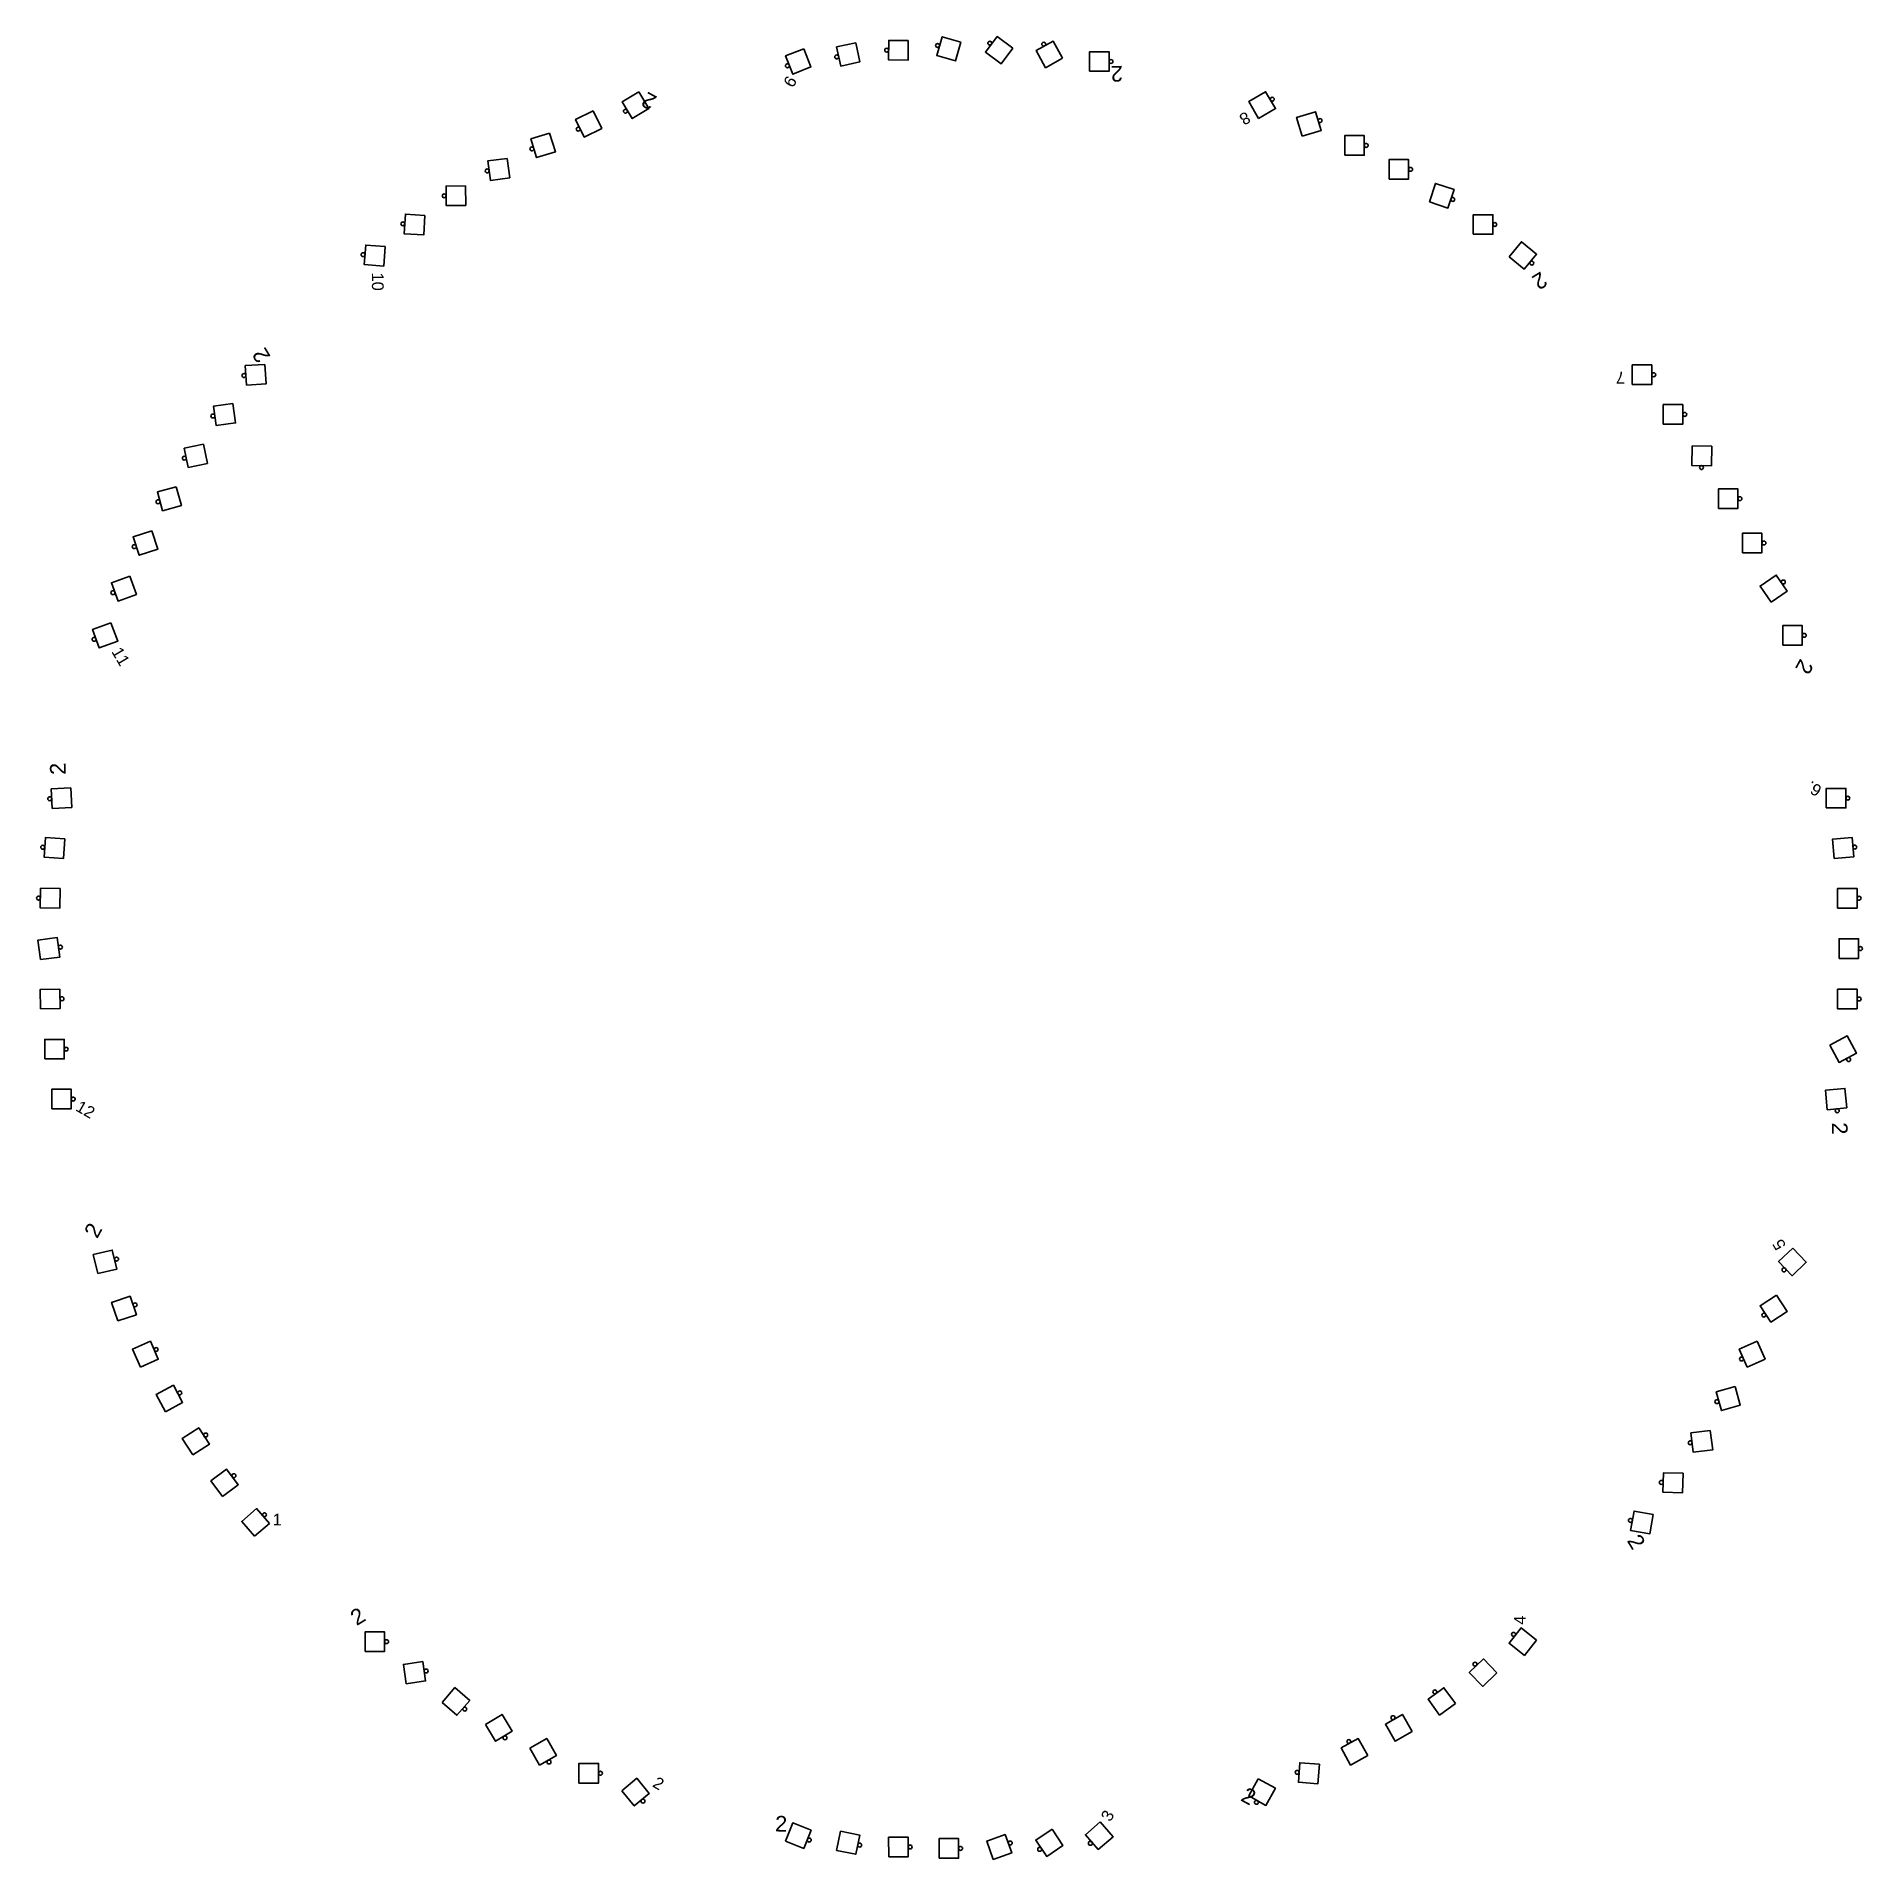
# Model space of a CAD drawing. Extents: x -280 to 280, y -279 to 280.
import ezdxf

# ---------------------------------------------------------------- set-up
doc = ezdxf.new("R2010")
doc.units = 0
doc.header["$MEASUREMENT"] = 0
doc.layers.get('0').update_dxf_attribs({"linetype": 'CONTINUOUS'})
doc.layers.add('EVERYTHING', color=7, linetype='CONTINUOUS')
doc.styles.get("Standard").update_dxf_attribs({"font": 'ARIAL.TTF'})

msp = doc.modelspace()

# ---------------------------------------------------------------- linework, layer by layer
at = {"layer": 'EVERYTHING', "color": 0}
for points in [[(-44.46, 276), (-50.04, 273.8), (-47.84, 268.22), (-42.26, 270.42)], [(-28.55, 277.83), (-34.41, 276.57), (-33.15, 270.71), (-27.29, 271.97)], [(-12.44, 278.56), (-18.44, 278.58), (-18.46, 272.58), (-12.46, 272.56)], [(3.72, 278.03), (-2.03, 279.72), (-3.72, 273.97), (2.03, 272.28)], [(19.65, 276.17), (14.85, 279.77), (11.25, 274.97), (16.05, 271.37)], [(34.92, 273.08), (32.04, 278.34), (26.78, 275.46), (29.66, 270.2)], [(43.15, 269.11), (49.15, 269.11), (49.15, 275.11), (43.15, 275.11)], [(-95.09, 262.85), (-100.21, 259.73), (-97.09, 254.61), (-91.97, 257.73)], [(95.01, 254.63), (100.19, 257.65), (97.17, 262.83), (91.99, 259.81)], [(-109.04, 256.96), (-114.43, 254.33), (-111.8, 248.94), (-106.41, 251.57)], [(108.41, 249.21), (114.16, 250.94), (112.43, 256.69), (106.68, 254.96)], [(-122.43, 250.12), (-128.16, 248.35), (-126.39, 242.62), (-120.66, 244.39)], [(121.41, 243.37), (127.41, 243.37), (127.41, 249.37), (121.41, 249.37)], [(-135.42, 242.39), (-141.37, 241.6), (-140.58, 235.65), (-134.63, 236.44)], [(135, 236.02), (141, 236.02), (141, 242.02), (135, 242.02)], [(-148.18, 233.94), (-154.18, 233.9), (-154.14, 227.9), (-148.14, 227.94)], [(147.37, 229.01), (153.07, 227.13), (154.95, 232.83), (149.25, 234.71)], [(-160.67, 224.91), (-166.66, 225.28), (-167.03, 219.29), (-161.04, 218.92)], [(160.85, 219.1), (166.85, 219.1), (166.85, 225.1), (160.85, 225.1)], [(-172.8, 215.34), (-178.78, 215.8), (-179.24, 209.82), (-173.26, 209.36)], [(171.8, 212.19), (176.41, 208.36), (180.24, 212.97), (175.63, 216.8)], [(-209.79, 179.21), (-215.77, 178.81), (-215.37, 172.83), (-209.39, 173.23)], [(209.58, 173.02), (215.58, 173.02), (215.58, 179.02), (209.58, 179.02)], [(-219.52, 167.22), (-225.47, 166.43), (-224.68, 160.48), (-218.73, 161.27)], [(219.1, 160.85), (225.1, 160.85), (225.1, 166.85), (219.1, 166.85)], [(-228.58, 154.7), (-234.46, 153.5), (-233.26, 147.62), (-227.38, 148.82)], [(227.99, 154.23), (227.85, 148.23), (233.85, 148.09), (233.99, 154.09)], [(-236.91, 141.68), (-242.7, 140.11), (-241.13, 134.32), (-235.34, 135.89)], [(236.02, 135), (242.02, 135), (242.02, 141), (236.02, 141)], [(-244.45, 128.19), (-250.15, 126.33), (-248.29, 120.63), (-242.59, 122.49)], [(243.37, 121.41), (249.37, 121.41), (249.37, 127.41), (243.37, 127.41)], [(-251.15, 114.26), (-256.79, 112.22), (-254.75, 106.58), (-249.11, 108.62)], [(252.17, 106.25), (257.12, 109.64), (253.73, 114.59), (248.78, 111.2)], [(-256.94, 99.94), (-262.58, 97.88), (-260.52, 92.24), (-254.88, 94.3)], [(255.73, 93.09), (261.73, 93.09), (261.73, 99.09), (255.73, 99.09)], [(-269.26, 49.29), (-275.25, 49), (-274.96, 43.01), (-268.97, 43.3)], [(269.11, 43.15), (275.11, 43.15), (275.11, 49.15), (269.11, 49.15)], [(-271.07, 33.63), (-277.05, 34.05), (-277.47, 28.07), (-271.49, 27.65)], [(271.52, 27.62), (277.5, 28.1), (277.02, 34.08), (271.04, 33.6)], [(-272.53, 18.41), (-278.53, 18.49), (-278.61, 12.49), (-272.61, 12.41)], [(272.57, 12.45), (278.57, 12.45), (278.57, 18.45), (272.57, 18.45)], [(-278.59, -3.36), (-272.64, -2.59), (-273.41, 3.36), (-279.36, 2.59)], [(273, -3), (279, -3), (279, 3), (273, 3)], [(-278.51, -18.5), (-272.52, -18.39), (-272.63, -12.4), (-278.62, -12.51)], [(272.57, -18.45), (278.57, -18.45), (278.57, -12.45), (272.57, -12.45)], [(-277.27, -33.85), (-271.27, -33.85), (-271.27, -27.85), (-277.27, -27.85)], [(270.21, -29.61), (273.03, -34.91), (278.33, -32.09), (275.51, -26.79)], [(-275.11, -49.15), (-269.11, -49.15), (-269.11, -43.15), (-275.11, -43.15)], [(268.83, -43.46), (269.42, -49.43), (275.39, -48.84), (274.8, -42.87)], [(-260.94, -99.71), (-255.11, -98.3), (-256.52, -92.47), (-262.35, -93.88)], [(258.83, -91.85), (254.49, -95.99), (258.63, -100.33), (262.97, -96.19)], [(253.8, -106.26), (248.79, -109.57), (252.1, -114.58), (257.11, -111.27)], [(-254.84, -114.22), (-249.15, -112.31), (-251.06, -106.62), (-256.75, -108.53)], [(-247.92, -128.36), (-242.42, -125.96), (-244.82, -120.46), (-250.32, -122.86)], [(247.88, -120.44), (242.4, -122.9), (244.86, -128.38), (250.34, -125.92)], [(-240.24, -142.06), (-234.96, -139.22), (-237.8, -133.94), (-243.08, -136.78)], [(241.11, -134.31), (235.33, -135.91), (236.93, -141.69), (242.71, -140.09)], [(-231.81, -155.31), (-226.77, -152.05), (-230.03, -147.01), (-235.07, -150.27)], [(233.54, -147.82), (227.58, -148.54), (228.3, -154.5), (234.26, -153.78)], [(-222.69, -168.05), (-217.9, -164.44), (-221.51, -159.65), (-226.3, -163.26)], [(225.18, -160.94), (219.19, -160.77), (219.02, -166.76), (225.01, -166.93)], [(-212.89, -180.25), (-208.35, -176.33), (-212.27, -171.79), (-216.81, -175.71)], [(216.06, -173.59), (210.15, -172.54), (209.1, -178.45), (215.01, -179.5)], [(-179.02, -215.58), (-173.02, -215.58), (-173.02, -209.58), (-179.02, -209.58)], [(180.23, -212.08), (175.52, -208.37), (171.81, -213.08), (176.52, -216.79)], [(168.09, -222.2), (163.95, -217.86), (159.61, -222), (163.75, -226.34)], [(-166.38, -225.51), (-160.44, -224.63), (-161.32, -218.69), (-167.26, -219.57)], [(-155.39, -231.21), (-150.87, -235.15), (-146.93, -230.63), (-151.45, -226.69)], [(155.35, -231.59), (151.83, -226.73), (146.97, -230.25), (150.49, -235.11)], [(-142.13, -238.04), (-138.98, -243.15), (-133.87, -240), (-137.02, -234.89)], [(142.09, -240.14), (139.12, -234.93), (133.91, -237.9), (136.88, -243.11)], [(-128.51, -245.27), (-125.51, -250.47), (-120.31, -247.47), (-123.31, -242.27)], [(128.48, -247.55), (125.59, -242.3), (120.34, -245.19), (123.23, -250.44)], [(-113.42, -255.95), (-107.42, -255.95), (-107.42, -249.95), (-113.42, -249.95)], [(113.64, -250.18), (107.65, -249.73), (107.2, -255.72), (113.19, -256.17)], [(-100.31, -258.34), (-96.48, -262.95), (-91.87, -259.12), (-95.7, -254.51)], [(94.92, -254.65), (92.01, -259.9), (97.26, -262.81), (100.17, -257.56)], [(-50.05, -273.79), (-44.47, -276.01), (-42.25, -270.43), (-47.83, -268.21)], [(46.46, -267.88), (41.92, -271.8), (45.84, -276.34), (50.38, -272.42)], [(-34.4, -276.6), (-28.52, -277.82), (-27.3, -271.94), (-33.18, -270.72)], [(-18.44, -278.58), (-12.44, -278.56), (-12.46, -272.56), (-18.46, -272.58)], [(-3, -279), (3, -279), (3, -273), (-3, -273)], [(13.63, -279.4), (19.28, -277.39), (17.27, -271.74), (11.62, -273.75)], [(31.65, -270.1), (26.68, -273.47), (30.05, -278.44), (35.02, -275.07)]]:
    msp.add_lwpolyline(points, close=True, dxfattribs=at)
for centre in [(-19.05, 275.59), (-3.45, 277.01), (12.57, 277.73), (29.12, 277.43), (-49.5, 270.79), (-34.37, 273.51), (49.75, 272.11), (99.2, 260.54), (-99.16, 256.85), (113.87, 253.99), (-113.65, 251.37), (128.01, 246.37), (-127.85, 245.3), (-141.57, 238.54), (141.6, 239.02), (-154.76, 230.9), (154.58, 229.79), (-167.44, 222.32), (167.45, 222.1), (-179.61, 212.86), (178.79, 210.28), (-216.17, 175.78), (216.18, 176.02), (-225.67, 163.37), (225.7, 163.85), (-234.45, 150.44), (230.83, 147.56), (-242.5, 137.06), (242.62, 138), (-249.79, 123.29), (249.97, 124.41), (255.92, 112.45), (-256.33, 109.19), (-262.11, 94.86), (262.33, 96.09), (-275.71, 45.97), (275.71, 46.15), (-277.86, 31.1), (277.86, 31.13), (-279.17, 15.5), (279.17, 15.45), (-272.43, 0.46), (279.6, 0), (-271.97, -15.38), (279.17, -15.45), (-270.67, -30.85), (275.96, -34.03), (-268.51, -46.15), (272.46, -49.73), (-255.23, -95.24), (256.13, -98.57), (-249.54, -109.27), (249.95, -112.41), (-243.07, -122.97), (243.09, -125.89), (-235.85, -136.29), (235.55, -138.96), (-227.9, -149.21), (227.35, -151.59), (-219.23, -161.68), (218.5, -163.75), (-209.85, -173.67), (209.04, -175.39), (-172.42, -212.58), (173.19, -210.35), (-160.29, -221.58), (161.37, -219.49), (149.05, -228.01), (-148.44, -233.28), (136.22, -235.89), (-136.11, -242.08), (122.68, -243.22), (-122.61, -249.49), (-106.82, -252.95), (106.83, -252.68), (-93.79, -261.5), (94.35, -261.88), (-42.81, -273.44), (18.84, -274.36), (43.42, -274.46), (-27.33, -275), (-11.85, -275.56), (3.6, -276), (27.87, -276.29)]:
    msp.add_circle(centre, 0.6, dxfattribs=at)

# ---------------------------------------------------------------- texts
at = {"color": 0}
for s, height, rotation, p in [('2', 4.8, 181.52, (53.35, 270.79)), ('9', 3.6, 240.35, (-49.54, 268.05)), ('2', 4.8, 151.52, (-89.19, 261.19)), ('8', 3.6, 210.35, (91.12, 256.9)), ('2', 4.8, 211.52, (181.6, 207.84)), ('10', 3.6, 270.35, (-176.93, 207.36)), ('2', 4.8, 121.52, (-207.84, 181.6)), ('7', 3.6, 180.35, (207.36, 176.93)), ('11', 3.6, 300.35, (-256.9, 91.12)), ('2', 4.8, 241.52, (261.19, 89.19)), ('2', 4.8, 91.52, (-270.79, 53.35)), ('6.', 3.6, 150.35, (268.05, 49.54)), ('12', 3.6, 330.35, (-268.05, -49.54)), ('2', 4.8, 271.52, (270.79, -53.35)), ('2', 4.8, 61.52, (-261.19, -89.19)), ('5', 3.6, 120.35, (256.9, -91.12)), ('1', 3.6, 359.65, (-207.36, -176.93)), ('2', 4.8, 301.52, (207.84, -181.6)), ('2', 4.8, 31.52, (-181.6, -207.84)), ('4', 3.6, 90.35, (176.93, -207.36)), ('2', 3.6, 329.65, (-91.12, -256.9)), ('2', 4.8, 331.52, (89.19, -261.19)), ('2', 4.8, 358.48, (-53.35, -270.79)), ('3', 3.6, 60.35, (49.54, -268.05))]:
    msp.add_text(s, height=height, rotation=rotation, dxfattribs=at).set_placement(p)

doc.saveas('drawing.dxf')
